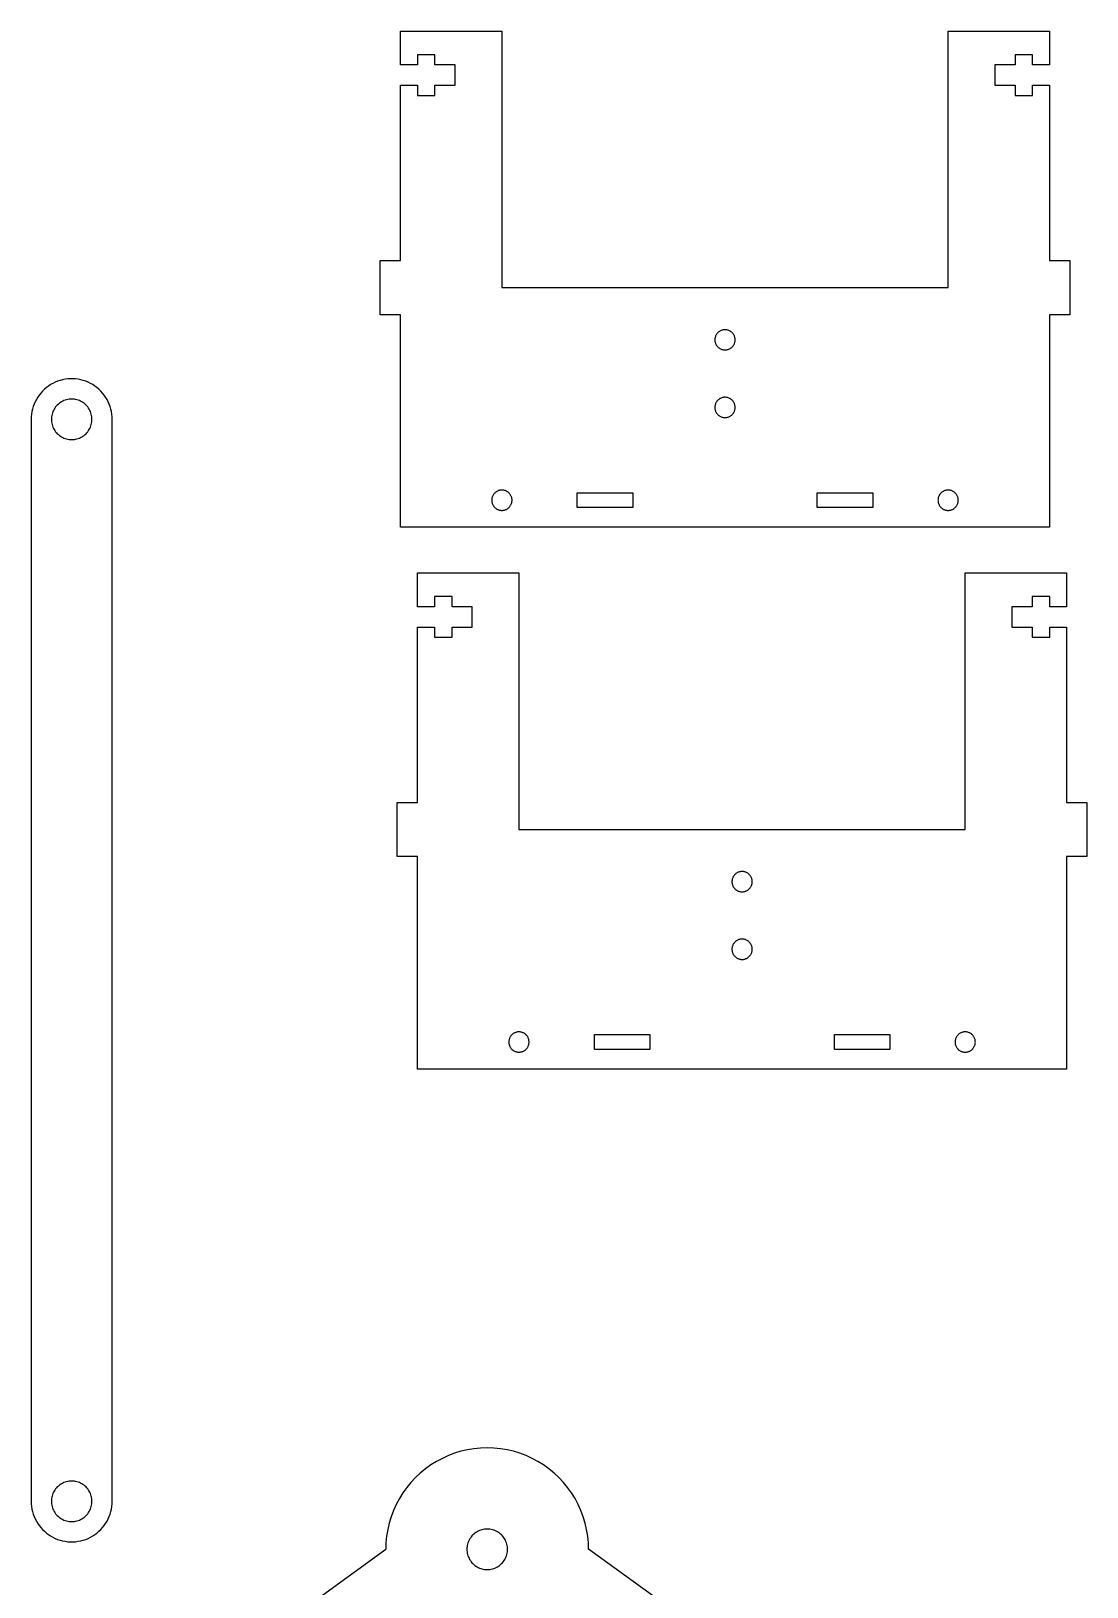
# Model space of a CAD drawing. Extents: x -403 to 403, y -278 to 278.
# Drawn here: x 204 to 360.2, y -12.2 to 217.9 of the extents above; entities that cross this region are included whole.
import ezdxf

# ---------------------------------------------------------------- set-up
doc = ezdxf.new("R2010")
doc.units = 0
doc.layers.get('0').update_dxf_attribs({"linetype": 'CONTINUOUS'})

msp = doc.modelspace()

# ---------------------------------------------------------------- linework, layer by layer
for p, q in [((258.64, 212.86), (258.64, 217.86)), ((258.64, 217.86), (273.64, 217.86)), ((273.64, 217.86), (273.64, 179.93)), ((339.64, 179.93), (339.64, 217.86)), ((339.64, 217.86), (354.64, 217.86)), ((354.64, 217.86), (354.64, 212.86)), ((263.74, 214.36), (261.14, 214.36)), ((261.14, 214.36), (261.14, 212.86)), ((263.74, 212.86), (263.74, 214.36)), ((352.14, 214.36), (349.54, 214.36)), ((349.54, 214.36), (349.54, 212.86)), ((352.14, 212.86), (352.14, 214.36)), ((261.14, 212.86), (258.64, 212.86)), ((266.74, 212.86), (263.74, 212.86)), ((266.74, 209.86), (266.74, 212.86)), ((349.54, 212.86), (346.54, 212.86)), ((346.54, 212.86), (346.54, 209.86)), ((354.64, 212.86), (352.14, 212.86)), ((258.64, 183.93), (258.64, 209.86)), ((258.64, 209.86), (261.14, 209.86)), ((261.14, 209.86), (261.14, 208.36)), ((263.74, 208.36), (263.74, 209.86)), ((263.74, 209.86), (266.74, 209.86)), ((346.54, 209.86), (349.54, 209.86)), ((349.54, 209.86), (349.54, 208.36)), ((352.14, 208.36), (352.14, 209.86)), ((352.14, 209.86), (354.64, 209.86)), ((354.64, 209.86), (354.64, 183.93)), ((261.14, 208.36), (263.74, 208.36)), ((349.54, 208.36), (352.14, 208.36)), ((255.64, 175.93), (255.64, 183.93)), ((255.64, 183.93), (258.64, 183.93)), ((354.64, 183.93), (357.64, 183.93)), ((357.64, 183.93), (357.64, 175.93)), ((273.64, 179.93), (339.64, 179.93)), ((258.64, 175.93), (255.64, 175.93)), ((258.64, 144.49), (258.64, 175.93)), ((357.64, 175.93), (354.64, 175.93)), ((354.64, 175.93), (354.64, 144.49)), ((305.19, 172.6), (305.17, 172.5)), ((305.22, 172.69), (305.19, 172.6)), ((305.26, 172.78), (305.22, 172.69)), ((305.3, 172.87), (305.26, 172.78)), ((305.34, 172.96), (305.3, 172.87)), ((305.39, 173.04), (305.34, 172.96)), ((305.45, 173.12), (305.39, 173.04)), ((305.51, 173.2), (305.45, 173.12)), ((305.58, 173.27), (305.51, 173.2)), ((305.65, 173.34), (305.58, 173.27)), ((305.73, 173.4), (305.65, 173.34)), ((305.81, 173.46), (305.73, 173.4)), ((305.89, 173.51), (305.81, 173.46)), ((305.98, 173.55), (305.89, 173.51)), ((306.07, 173.59), (305.98, 173.55)), ((306.16, 173.63), (306.07, 173.59)), ((306.25, 173.66), (306.16, 173.63)), ((306.35, 173.68), (306.25, 173.66)), ((306.45, 173.7), (306.35, 173.68)), ((306.54, 173.71), (306.45, 173.7)), ((306.64, 173.71), (306.54, 173.71)), ((306.74, 173.71), (306.64, 173.71)), ((306.84, 173.7), (306.74, 173.71)), ((306.93, 173.68), (306.84, 173.7)), ((307.03, 173.66), (306.93, 173.68)), ((307.12, 173.63), (307.03, 173.66)), ((307.22, 173.59), (307.12, 173.63)), ((307.31, 173.55), (307.22, 173.59)), ((307.39, 173.51), (307.31, 173.55)), ((307.48, 173.46), (307.39, 173.51)), ((307.56, 173.4), (307.48, 173.46)), ((307.63, 173.34), (307.56, 173.4)), ((307.7, 173.27), (307.63, 173.34)), ((307.77, 173.2), (307.7, 173.27)), ((307.83, 173.12), (307.77, 173.2)), ((307.89, 173.04), (307.83, 173.12)), ((307.94, 172.96), (307.89, 173.04)), ((307.99, 172.87), (307.94, 172.96)), ((308.03, 172.78), (307.99, 172.87)), ((308.06, 172.69), (308.03, 172.78)), ((308.09, 172.6), (308.06, 172.69)), ((308.11, 172.5), (308.09, 172.6)), ((305.15, 172.31), (305.14, 172.21)), ((305.14, 172.21), (305.15, 172.11)), ((305.17, 172.5), (305.15, 172.4)), ((305.15, 172.4), (305.15, 172.31)), ((305.15, 172.11), (305.15, 172.01)), ((305.15, 172.01), (305.17, 171.92)), ((305.17, 171.92), (305.19, 171.82)), ((305.19, 171.82), (305.22, 171.73)), ((305.22, 171.73), (305.26, 171.63)), ((305.26, 171.63), (305.3, 171.55)), ((305.3, 171.55), (305.34, 171.46)), ((305.34, 171.46), (305.39, 171.38)), ((305.39, 171.38), (305.45, 171.3)), ((305.45, 171.3), (305.51, 171.22)), ((305.51, 171.22), (305.58, 171.15)), ((305.58, 171.15), (305.65, 171.08)), ((305.65, 171.08), (305.73, 171.02)), ((305.73, 171.02), (305.81, 170.96)), ((305.81, 170.96), (305.89, 170.91)), ((305.89, 170.91), (305.98, 170.86)), ((305.98, 170.86), (306.07, 170.82)), ((306.07, 170.82), (306.16, 170.79)), ((306.16, 170.79), (306.25, 170.76)), ((306.25, 170.76), (306.35, 170.74)), ((306.35, 170.74), (306.45, 170.72)), ((306.45, 170.72), (306.54, 170.71)), ((306.54, 170.71), (306.64, 170.71)), ((306.64, 170.71), (306.74, 170.71)), ((306.74, 170.71), (306.84, 170.72)), ((306.84, 170.72), (306.93, 170.74)), ((306.93, 170.74), (307.03, 170.76)), ((307.03, 170.76), (307.12, 170.79)), ((307.12, 170.79), (307.22, 170.82)), ((307.22, 170.82), (307.31, 170.86)), ((307.31, 170.86), (307.39, 170.91)), ((307.39, 170.91), (307.48, 170.96)), ((307.48, 170.96), (307.56, 171.02)), ((307.56, 171.02), (307.63, 171.08)), ((307.63, 171.08), (307.7, 171.15)), ((307.7, 171.15), (307.77, 171.22)), ((307.77, 171.22), (307.83, 171.3)), ((307.83, 171.3), (307.89, 171.38)), ((307.89, 171.38), (307.94, 171.46)), ((307.94, 171.46), (307.99, 171.55)), ((307.99, 171.55), (308.03, 171.63)), ((308.03, 171.63), (308.06, 171.73)), ((308.06, 171.73), (308.09, 171.82)), ((308.09, 171.82), (308.11, 171.92)), ((308.13, 172.4), (308.11, 172.5)), ((308.11, 171.92), (308.13, 172.01)), ((308.14, 172.31), (308.13, 172.4)), ((308.13, 172.01), (308.14, 172.11)), ((308.14, 172.21), (308.14, 172.31)), ((308.14, 172.11), (308.14, 172.21)), ((207.24, 165.77), (206.9, 165.58)), ((207.59, 165.94), (207.24, 165.77)), ((207.94, 166.08), (207.59, 165.94)), ((208.31, 166.2), (207.94, 166.08)), ((208.68, 166.3), (208.31, 166.2)), ((209.06, 166.37), (208.68, 166.3)), ((209.44, 166.42), (209.06, 166.37)), ((209.82, 166.45), (209.44, 166.42)), ((210.21, 166.45), (209.82, 166.45)), ((210.59, 166.42), (210.21, 166.45)), ((210.97, 166.37), (210.59, 166.42)), ((211.35, 166.3), (210.97, 166.37)), ((211.72, 166.2), (211.35, 166.3)), ((212.09, 166.08), (211.72, 166.2)), ((212.44, 165.94), (212.09, 166.08)), ((212.79, 165.77), (212.44, 165.94)), ((213.12, 165.58), (212.79, 165.77)), ((204.79, 163.39), (204.61, 163.05)), ((204.99, 163.72), (204.79, 163.39)), ((205.21, 164.04), (204.99, 163.72)), ((205.45, 164.34), (205.21, 164.04)), ((205.7, 164.62), (205.45, 164.34)), ((205.98, 164.89), (205.7, 164.62)), ((206.27, 165.14), (205.98, 164.89)), ((206.58, 165.37), (206.27, 165.14)), ((206.9, 165.58), (206.58, 165.37)), ((209.43, 163.39), (209.24, 163.35)), ((209.62, 163.42), (209.43, 163.39)), ((209.82, 163.44), (209.62, 163.42)), ((210.01, 163.45), (209.82, 163.44)), ((210.21, 163.44), (210.01, 163.45)), ((210.41, 163.42), (210.21, 163.44)), ((210.6, 163.39), (210.41, 163.42)), ((210.79, 163.35), (210.6, 163.39)), ((213.45, 165.37), (213.12, 165.58)), ((213.75, 165.14), (213.45, 165.37)), ((214.05, 164.89), (213.75, 165.14)), ((214.32, 164.62), (214.05, 164.89)), ((214.58, 164.34), (214.32, 164.62)), ((214.82, 164.04), (214.58, 164.34)), ((215.04, 163.72), (214.82, 164.04)), ((215.24, 163.39), (215.04, 163.72)), ((215.42, 163.05), (215.24, 163.39)), ((305.73, 163.4), (305.65, 163.34)), ((305.81, 163.46), (305.73, 163.4)), ((305.89, 163.51), (305.81, 163.46)), ((305.98, 163.55), (305.89, 163.51)), ((306.07, 163.59), (305.98, 163.55)), ((306.16, 163.63), (306.07, 163.59)), ((306.25, 163.66), (306.16, 163.63)), ((306.35, 163.68), (306.25, 163.66)), ((306.45, 163.7), (306.35, 163.68)), ((306.54, 163.71), (306.45, 163.7)), ((306.64, 163.71), (306.54, 163.71)), ((306.74, 163.71), (306.64, 163.71)), ((306.84, 163.7), (306.74, 163.71)), ((306.93, 163.68), (306.84, 163.7)), ((307.03, 163.66), (306.93, 163.68)), ((307.12, 163.63), (307.03, 163.66)), ((307.22, 163.59), (307.12, 163.63)), ((307.31, 163.55), (307.22, 163.59)), ((307.39, 163.51), (307.31, 163.55)), ((307.48, 163.46), (307.39, 163.51)), ((307.56, 163.4), (307.48, 163.46)), ((307.63, 163.34), (307.56, 163.4)), ((204.06, 161.22), (204.03, 160.84)), ((204.12, 161.6), (204.06, 161.22)), ((204.21, 161.97), (204.12, 161.6)), ((204.32, 162.34), (204.21, 161.97)), ((204.45, 162.7), (204.32, 162.34)), ((204.61, 163.05), (204.45, 162.7)), ((207.12, 161.23), (207.07, 161.04)), ((207.17, 161.41), (207.12, 161.23)), ((207.24, 161.6), (207.17, 161.41)), ((207.32, 161.78), (207.24, 161.6)), ((207.42, 161.95), (207.32, 161.78)), ((207.52, 162.12), (207.42, 161.95)), ((207.63, 162.28), (207.52, 162.12)), ((207.76, 162.43), (207.63, 162.28)), ((207.89, 162.57), (207.76, 162.43)), ((208.04, 162.71), (207.89, 162.57)), ((208.19, 162.83), (208.04, 162.71)), ((208.35, 162.94), (208.19, 162.83)), ((208.51, 163.05), (208.35, 162.94)), ((208.69, 163.14), (208.51, 163.05)), ((208.87, 163.22), (208.69, 163.14)), ((209.05, 163.29), (208.87, 163.22)), ((209.24, 163.35), (209.05, 163.29)), ((210.98, 163.29), (210.79, 163.35)), ((211.16, 163.22), (210.98, 163.29)), ((211.34, 163.14), (211.16, 163.22)), ((211.51, 163.05), (211.34, 163.14)), ((211.68, 162.94), (211.51, 163.05)), ((211.84, 162.83), (211.68, 162.94)), ((211.99, 162.71), (211.84, 162.83)), ((212.14, 162.57), (211.99, 162.71)), ((212.27, 162.43), (212.14, 162.57)), ((212.39, 162.28), (212.27, 162.43)), ((212.51, 162.12), (212.39, 162.28)), ((212.61, 161.95), (212.51, 162.12)), ((212.7, 161.78), (212.61, 161.95)), ((212.79, 161.6), (212.7, 161.78)), ((212.85, 161.41), (212.79, 161.6)), ((212.91, 161.23), (212.85, 161.41)), ((212.96, 161.04), (212.91, 161.23)), ((215.58, 162.7), (215.42, 163.05)), ((215.71, 162.34), (215.58, 162.7)), ((215.82, 161.97), (215.71, 162.34)), ((215.9, 161.6), (215.82, 161.97)), ((215.96, 161.22), (215.9, 161.6)), ((216, 160.84), (215.96, 161.22)), ((305.15, 162.31), (305.14, 162.21)), ((305.14, 162.21), (305.15, 162.11)), ((305.17, 162.5), (305.15, 162.4)), ((305.15, 162.4), (305.15, 162.31)), ((305.15, 162.11), (305.15, 162.01)), ((305.15, 162.01), (305.17, 161.92)), ((305.19, 162.6), (305.17, 162.5)), ((305.17, 161.92), (305.19, 161.82)), ((305.22, 162.69), (305.19, 162.6)), ((305.19, 161.82), (305.22, 161.73)), ((305.26, 162.78), (305.22, 162.69)), ((305.22, 161.73), (305.26, 161.63)), ((305.3, 162.87), (305.26, 162.78)), ((305.26, 161.63), (305.3, 161.55)), ((305.34, 162.96), (305.3, 162.87)), ((305.3, 161.55), (305.34, 161.46)), ((305.39, 163.04), (305.34, 162.96)), ((305.34, 161.46), (305.39, 161.38)), ((305.45, 163.12), (305.39, 163.04)), ((305.39, 161.38), (305.45, 161.3)), ((305.51, 163.2), (305.45, 163.12)), ((305.45, 161.3), (305.51, 161.22)), ((305.58, 163.27), (305.51, 163.2)), ((305.51, 161.22), (305.58, 161.15)), ((305.65, 163.34), (305.58, 163.27)), ((305.58, 161.15), (305.65, 161.08)), ((305.65, 161.08), (305.73, 161.02)), ((307.56, 161.02), (307.63, 161.08)), ((307.7, 163.27), (307.63, 163.34)), ((307.63, 161.08), (307.7, 161.15)), ((307.77, 163.2), (307.7, 163.27)), ((307.7, 161.15), (307.77, 161.22)), ((307.83, 163.12), (307.77, 163.2)), ((307.77, 161.22), (307.83, 161.3)), ((307.89, 163.04), (307.83, 163.12)), ((307.83, 161.3), (307.89, 161.38)), ((307.94, 162.96), (307.89, 163.04)), ((307.89, 161.38), (307.94, 161.46)), ((307.99, 162.87), (307.94, 162.96)), ((307.94, 161.46), (307.99, 161.55)), ((308.03, 162.78), (307.99, 162.87)), ((307.99, 161.55), (308.03, 161.63)), ((308.06, 162.69), (308.03, 162.78)), ((308.03, 161.63), (308.06, 161.73)), ((308.09, 162.6), (308.06, 162.69)), ((308.06, 161.73), (308.09, 161.82)), ((308.11, 162.5), (308.09, 162.6)), ((308.09, 161.82), (308.11, 161.92)), ((308.13, 162.4), (308.11, 162.5)), ((308.11, 161.92), (308.13, 162.01)), ((308.14, 162.31), (308.13, 162.4)), ((308.13, 162.01), (308.14, 162.11)), ((308.14, 162.21), (308.14, 162.31)), ((308.14, 162.11), (308.14, 162.21)), ((204.03, 160.84), (204.01, 160.45)), ((204.01, 160.45), (204.01, 0.44)), ((207.02, 160.65), (207.01, 160.45)), ((207.01, 160.45), (207.02, 160.25)), ((207.04, 160.84), (207.02, 160.65)), ((207.02, 160.25), (207.04, 160.06)), ((207.07, 161.04), (207.04, 160.84)), ((207.04, 160.06), (207.07, 159.87)), ((207.07, 159.87), (207.12, 159.67)), ((207.12, 159.67), (207.17, 159.49)), ((207.17, 159.49), (207.24, 159.3)), ((207.24, 159.3), (207.32, 159.12)), ((207.32, 159.12), (207.42, 158.95)), ((207.42, 158.95), (207.52, 158.78)), ((207.52, 158.78), (207.63, 158.62)), ((212.39, 158.62), (212.51, 158.78)), ((212.51, 158.78), (212.61, 158.95)), ((212.61, 158.95), (212.7, 159.12)), ((212.7, 159.12), (212.79, 159.3)), ((212.79, 159.3), (212.85, 159.49)), ((212.85, 159.49), (212.91, 159.67)), ((212.91, 159.67), (212.96, 159.87)), ((212.99, 160.84), (212.96, 161.04)), ((212.96, 159.87), (212.99, 160.06)), ((213.01, 160.65), (212.99, 160.84)), ((212.99, 160.06), (213.01, 160.25)), ((213.01, 160.45), (213.01, 160.65)), ((213.01, 160.25), (213.01, 160.45)), ((216.01, 160.45), (216, 160.84)), ((216.01, 0.44), (216.01, 160.45)), ((305.73, 161.02), (305.81, 160.96)), ((305.81, 160.96), (305.89, 160.91)), ((305.89, 160.91), (305.98, 160.86)), ((305.98, 160.86), (306.07, 160.82)), ((306.07, 160.82), (306.16, 160.79)), ((306.16, 160.79), (306.25, 160.76)), ((306.25, 160.76), (306.35, 160.74)), ((306.35, 160.74), (306.45, 160.72)), ((306.45, 160.72), (306.54, 160.71)), ((306.54, 160.71), (306.64, 160.71)), ((306.64, 160.71), (306.74, 160.71)), ((306.74, 160.71), (306.84, 160.72)), ((306.84, 160.72), (306.93, 160.74)), ((306.93, 160.74), (307.03, 160.76)), ((307.03, 160.76), (307.12, 160.79)), ((307.12, 160.79), (307.22, 160.82)), ((307.22, 160.82), (307.31, 160.86)), ((307.31, 160.86), (307.39, 160.91)), ((307.39, 160.91), (307.48, 160.96)), ((307.48, 160.96), (307.56, 161.02)), ((207.63, 158.62), (207.76, 158.47)), ((207.76, 158.47), (207.89, 158.33)), ((207.89, 158.33), (208.04, 158.2)), ((208.04, 158.2), (208.19, 158.07)), ((208.19, 158.07), (208.35, 157.96)), ((208.35, 157.96), (208.51, 157.85)), ((208.51, 157.85), (208.69, 157.76)), ((208.69, 157.76), (208.87, 157.68)), ((208.87, 157.68), (209.05, 157.61)), ((209.05, 157.61), (209.24, 157.55)), ((209.24, 157.55), (209.43, 157.51)), ((209.43, 157.51), (209.62, 157.48)), ((209.62, 157.48), (209.82, 157.46)), ((209.82, 157.46), (210.01, 157.45)), ((210.01, 157.45), (210.21, 157.46)), ((210.21, 157.46), (210.41, 157.48)), ((210.41, 157.48), (210.6, 157.51)), ((210.6, 157.51), (210.79, 157.55)), ((210.79, 157.55), (210.98, 157.61)), ((210.98, 157.61), (211.16, 157.68)), ((211.16, 157.68), (211.34, 157.76)), ((211.34, 157.76), (211.51, 157.85)), ((211.51, 157.85), (211.68, 157.96)), ((211.68, 157.96), (211.84, 158.07)), ((211.84, 158.07), (211.99, 158.2)), ((211.99, 158.2), (212.14, 158.33)), ((212.14, 158.33), (212.27, 158.47)), ((212.27, 158.47), (212.39, 158.62)), ((272.65, 149.62), (272.58, 149.55)), ((272.73, 149.68), (272.65, 149.62)), ((272.81, 149.74), (272.73, 149.68)), ((272.89, 149.79), (272.81, 149.74)), ((272.98, 149.84), (272.89, 149.79)), ((273.07, 149.88), (272.98, 149.84)), ((273.16, 149.91), (273.07, 149.88)), ((273.25, 149.94), (273.16, 149.91)), ((273.35, 149.96), (273.25, 149.94)), ((273.45, 149.98), (273.35, 149.96)), ((273.54, 149.99), (273.45, 149.98)), ((273.64, 149.99), (273.54, 149.99)), ((273.74, 149.99), (273.64, 149.99)), ((273.84, 149.98), (273.74, 149.99)), ((273.93, 149.96), (273.84, 149.98)), ((274.03, 149.94), (273.93, 149.96)), ((274.12, 149.91), (274.03, 149.94)), ((274.22, 149.88), (274.12, 149.91)), ((274.31, 149.84), (274.22, 149.88)), ((274.39, 149.79), (274.31, 149.84)), ((274.48, 149.74), (274.39, 149.79)), ((274.56, 149.68), (274.48, 149.74)), ((274.63, 149.62), (274.56, 149.68)), ((274.7, 149.55), (274.63, 149.62)), ((284.79, 147.39), (284.79, 149.59)), ((284.79, 149.59), (292.99, 149.59)), ((292.99, 149.59), (292.99, 147.39)), ((320.29, 149.59), (328.49, 149.59)), ((320.29, 147.39), (320.29, 149.59)), ((328.49, 149.59), (328.49, 147.39)), ((338.65, 149.62), (338.58, 149.55)), ((338.73, 149.68), (338.65, 149.62)), ((338.81, 149.74), (338.73, 149.68)), ((338.89, 149.79), (338.81, 149.74)), ((338.98, 149.84), (338.89, 149.79)), ((339.07, 149.88), (338.98, 149.84)), ((339.16, 149.91), (339.07, 149.88)), ((339.25, 149.94), (339.16, 149.91)), ((339.35, 149.96), (339.25, 149.94)), ((339.45, 149.98), (339.35, 149.96)), ((339.54, 149.99), (339.45, 149.98)), ((339.64, 149.99), (339.54, 149.99)), ((339.74, 149.99), (339.64, 149.99)), ((339.84, 149.98), (339.74, 149.99)), ((339.93, 149.96), (339.84, 149.98)), ((340.03, 149.94), (339.93, 149.96)), ((340.12, 149.91), (340.03, 149.94)), ((340.22, 149.88), (340.12, 149.91)), ((340.31, 149.84), (340.22, 149.88)), ((340.39, 149.79), (340.31, 149.84)), ((340.48, 149.74), (340.39, 149.79)), ((340.56, 149.68), (340.48, 149.74)), ((340.63, 149.62), (340.56, 149.68)), ((340.7, 149.55), (340.63, 149.62)), ((272.15, 148.59), (272.14, 148.49)), ((272.14, 148.49), (272.15, 148.39)), ((272.17, 148.78), (272.15, 148.69)), ((272.15, 148.69), (272.15, 148.59)), ((272.15, 148.39), (272.15, 148.29)), ((272.15, 148.29), (272.17, 148.2)), ((272.19, 148.88), (272.17, 148.78)), ((272.17, 148.2), (272.19, 148.1)), ((272.22, 148.97), (272.19, 148.88)), ((272.19, 148.1), (272.22, 148.01)), ((272.26, 149.06), (272.22, 148.97)), ((272.22, 148.01), (272.26, 147.92)), ((272.3, 149.15), (272.26, 149.06)), ((272.26, 147.92), (272.3, 147.83)), ((272.34, 149.24), (272.3, 149.15)), ((272.3, 147.83), (272.34, 147.74)), ((272.39, 149.32), (272.34, 149.24)), ((272.34, 147.74), (272.39, 147.66)), ((272.45, 149.4), (272.39, 149.32)), ((272.39, 147.66), (272.45, 147.58)), ((272.51, 149.48), (272.45, 149.4)), ((272.45, 147.58), (272.51, 147.5)), ((272.58, 149.55), (272.51, 149.48)), ((272.51, 147.5), (272.58, 147.43)), ((272.58, 147.43), (272.65, 147.36)), ((272.65, 147.36), (272.73, 147.3)), ((272.73, 147.3), (272.81, 147.24)), ((274.48, 147.24), (274.56, 147.3)), ((274.56, 147.3), (274.63, 147.36)), ((274.63, 147.36), (274.7, 147.43)), ((274.77, 149.48), (274.7, 149.55)), ((274.7, 147.43), (274.77, 147.5)), ((274.83, 149.4), (274.77, 149.48)), ((274.77, 147.5), (274.83, 147.58)), ((274.89, 149.32), (274.83, 149.4)), ((274.83, 147.58), (274.89, 147.66)), ((274.94, 149.24), (274.89, 149.32)), ((274.89, 147.66), (274.94, 147.74)), ((274.99, 149.15), (274.94, 149.24)), ((274.94, 147.74), (274.99, 147.83)), ((275.03, 149.06), (274.99, 149.15)), ((274.99, 147.83), (275.03, 147.92)), ((275.06, 148.97), (275.03, 149.06)), ((275.03, 147.92), (275.06, 148.01)), ((275.09, 148.88), (275.06, 148.97)), ((275.06, 148.01), (275.09, 148.1)), ((275.11, 148.78), (275.09, 148.88)), ((275.09, 148.1), (275.11, 148.2)), ((275.13, 148.69), (275.11, 148.78)), ((275.11, 148.2), (275.13, 148.29)), ((275.14, 148.59), (275.13, 148.69)), ((275.13, 148.29), (275.14, 148.39)), ((275.14, 148.49), (275.14, 148.59)), ((275.14, 148.39), (275.14, 148.49)), ((292.99, 147.39), (284.79, 147.39)), ((328.49, 147.39), (320.29, 147.39)), ((338.15, 148.59), (338.14, 148.49)), ((338.14, 148.49), (338.15, 148.39)), ((338.17, 148.78), (338.15, 148.69)), ((338.15, 148.69), (338.15, 148.59)), ((338.15, 148.39), (338.15, 148.29)), ((338.15, 148.29), (338.17, 148.2)), ((338.19, 148.88), (338.17, 148.78)), ((338.17, 148.2), (338.19, 148.1)), ((338.22, 148.97), (338.19, 148.88)), ((338.19, 148.1), (338.22, 148.01)), ((338.26, 149.06), (338.22, 148.97)), ((338.22, 148.01), (338.26, 147.92)), ((338.3, 149.15), (338.26, 149.06)), ((338.26, 147.92), (338.3, 147.83)), ((338.34, 149.24), (338.3, 149.15)), ((338.3, 147.83), (338.34, 147.74)), ((338.39, 149.32), (338.34, 149.24)), ((338.34, 147.74), (338.39, 147.66)), ((338.45, 149.4), (338.39, 149.32)), ((338.39, 147.66), (338.45, 147.58)), ((338.51, 149.48), (338.45, 149.4)), ((338.45, 147.58), (338.51, 147.5)), ((338.58, 149.55), (338.51, 149.48)), ((338.51, 147.5), (338.58, 147.43)), ((338.58, 147.43), (338.65, 147.36)), ((338.65, 147.36), (338.73, 147.3)), ((338.73, 147.3), (338.81, 147.24)), ((340.48, 147.24), (340.56, 147.3)), ((340.56, 147.3), (340.63, 147.36)), ((340.63, 147.36), (340.7, 147.43)), ((340.77, 149.48), (340.7, 149.55)), ((340.7, 147.43), (340.77, 147.5)), ((340.83, 149.4), (340.77, 149.48)), ((340.77, 147.5), (340.83, 147.58)), ((340.89, 149.32), (340.83, 149.4)), ((340.83, 147.58), (340.89, 147.66)), ((340.94, 149.24), (340.89, 149.32)), ((340.89, 147.66), (340.94, 147.74)), ((340.99, 149.15), (340.94, 149.24)), ((340.94, 147.74), (340.99, 147.83)), ((341.03, 149.06), (340.99, 149.15)), ((340.99, 147.83), (341.03, 147.92)), ((341.06, 148.97), (341.03, 149.06)), ((341.03, 147.92), (341.06, 148.01)), ((341.09, 148.88), (341.06, 148.97)), ((341.06, 148.01), (341.09, 148.1)), ((341.11, 148.78), (341.09, 148.88)), ((341.09, 148.1), (341.11, 148.2)), ((341.13, 148.69), (341.11, 148.78)), ((341.11, 148.2), (341.13, 148.29)), ((341.14, 148.59), (341.13, 148.69)), ((341.13, 148.29), (341.14, 148.39)), ((341.14, 148.49), (341.14, 148.59)), ((341.14, 148.39), (341.14, 148.49)), ((272.81, 147.24), (272.89, 147.19)), ((272.89, 147.19), (272.98, 147.14)), ((272.98, 147.14), (273.07, 147.1)), ((273.07, 147.1), (273.16, 147.07)), ((273.16, 147.07), (273.25, 147.04)), ((273.25, 147.04), (273.35, 147.02)), ((273.35, 147.02), (273.45, 147)), ((273.45, 147), (273.54, 146.99)), ((273.54, 146.99), (273.64, 146.99)), ((273.64, 146.99), (273.74, 146.99)), ((273.74, 146.99), (273.84, 147)), ((273.84, 147), (273.93, 147.02)), ((273.93, 147.02), (274.03, 147.04)), ((274.03, 147.04), (274.12, 147.07)), ((274.12, 147.07), (274.22, 147.1)), ((274.22, 147.1), (274.31, 147.14)), ((274.31, 147.14), (274.39, 147.19)), ((274.39, 147.19), (274.48, 147.24)), ((338.81, 147.24), (338.89, 147.19)), ((338.89, 147.19), (338.98, 147.14)), ((338.98, 147.14), (339.07, 147.1)), ((339.07, 147.1), (339.16, 147.07)), ((339.16, 147.07), (339.25, 147.04)), ((339.25, 147.04), (339.35, 147.02)), ((339.35, 147.02), (339.45, 147)), ((339.45, 147), (339.54, 146.99)), ((339.54, 146.99), (339.64, 146.99)), ((339.64, 146.99), (339.74, 146.99)), ((339.74, 146.99), (339.84, 147)), ((339.84, 147), (339.93, 147.02)), ((339.93, 147.02), (340.03, 147.04)), ((340.03, 147.04), (340.12, 147.07)), ((340.12, 147.07), (340.22, 147.1)), ((340.22, 147.1), (340.31, 147.14)), ((340.31, 147.14), (340.39, 147.19)), ((340.39, 147.19), (340.48, 147.24)), ((354.64, 144.49), (258.64, 144.49)), ((261.17, 132.73), (261.17, 137.73)), ((261.17, 137.73), (276.17, 137.73)), ((276.17, 137.73), (276.17, 99.8)), ((342.17, 99.8), (342.17, 137.73)), ((342.17, 137.73), (357.17, 137.73)), ((357.17, 137.73), (357.17, 132.73)), ((266.27, 134.23), (263.67, 134.23)), ((263.67, 134.23), (263.67, 132.73)), ((266.27, 132.73), (266.27, 134.23)), ((354.67, 134.23), (352.07, 134.23)), ((352.07, 134.23), (352.07, 132.73)), ((354.67, 132.73), (354.67, 134.23)), ((263.67, 132.73), (261.17, 132.73)), ((269.27, 132.73), (266.27, 132.73)), ((269.27, 129.73), (269.27, 132.73)), ((352.07, 132.73), (349.07, 132.73)), ((349.07, 132.73), (349.07, 129.73)), ((357.17, 132.73), (354.67, 132.73)), ((261.17, 103.8), (261.17, 129.73)), ((261.17, 129.73), (263.67, 129.73)), ((263.67, 129.73), (263.67, 128.23)), ((266.27, 128.23), (266.27, 129.73)), ((266.27, 129.73), (269.27, 129.73)), ((349.07, 129.73), (352.07, 129.73)), ((352.07, 129.73), (352.07, 128.23)), ((354.67, 128.23), (354.67, 129.73)), ((354.67, 129.73), (357.17, 129.73)), ((357.17, 129.73), (357.17, 103.8)), ((263.67, 128.23), (266.27, 128.23)), ((352.07, 128.23), (354.67, 128.23)), ((258.17, 95.8), (258.17, 103.8)), ((258.17, 103.8), (261.17, 103.8)), ((357.17, 103.8), (360.17, 103.8)), ((360.17, 103.8), (360.17, 95.8)), ((276.17, 99.8), (342.17, 99.8)), ((261.17, 95.8), (258.17, 95.8)), ((261.17, 64.36), (261.17, 95.8)), ((360.17, 95.8), (357.17, 95.8)), ((357.17, 95.8), (357.17, 64.36)), ((307.68, 92.27), (307.67, 92.18)), ((307.67, 92.18), (307.67, 92.08)), ((307.67, 92.08), (307.67, 91.98)), ((307.7, 92.37), (307.68, 92.27)), ((307.72, 92.47), (307.7, 92.37)), ((307.75, 92.56), (307.72, 92.47)), ((307.78, 92.65), (307.75, 92.56)), ((307.82, 92.74), (307.78, 92.65)), ((307.87, 92.83), (307.82, 92.74)), ((307.92, 92.91), (307.87, 92.83)), ((307.98, 92.99), (307.92, 92.91)), ((308.04, 93.07), (307.98, 92.99)), ((308.11, 93.14), (308.04, 93.07)), ((308.18, 93.21), (308.11, 93.14)), ((308.25, 93.27), (308.18, 93.21)), ((308.33, 93.32), (308.25, 93.27)), ((308.42, 93.38), (308.33, 93.32)), ((308.5, 93.42), (308.42, 93.38)), ((308.59, 93.46), (308.5, 93.42)), ((308.69, 93.5), (308.59, 93.46)), ((308.78, 93.53), (308.69, 93.5)), ((308.87, 93.55), (308.78, 93.53)), ((308.97, 93.56), (308.87, 93.55)), ((309.07, 93.57), (308.97, 93.56)), ((309.17, 93.58), (309.07, 93.57)), ((309.27, 93.57), (309.17, 93.58)), ((309.36, 93.56), (309.27, 93.57)), ((309.46, 93.55), (309.36, 93.56)), ((309.56, 93.53), (309.46, 93.55)), ((309.65, 93.5), (309.56, 93.53)), ((309.74, 93.46), (309.65, 93.5)), ((309.83, 93.42), (309.74, 93.46)), ((309.92, 93.38), (309.83, 93.42)), ((310, 93.32), (309.92, 93.38)), ((310.08, 93.27), (310, 93.32)), ((310.16, 93.21), (310.08, 93.27)), ((310.23, 93.14), (310.16, 93.21)), ((310.29, 93.07), (310.23, 93.14)), ((310.36, 92.99), (310.29, 93.07)), ((310.41, 92.91), (310.36, 92.99)), ((310.47, 92.83), (310.41, 92.91)), ((310.51, 92.74), (310.47, 92.83)), ((310.55, 92.65), (310.51, 92.74)), ((310.59, 92.56), (310.55, 92.65)), ((310.62, 92.47), (310.59, 92.56)), ((310.64, 92.37), (310.62, 92.47)), ((310.65, 92.27), (310.64, 92.37)), ((310.66, 92.18), (310.65, 92.27)), ((310.67, 92.08), (310.66, 92.18)), ((310.66, 91.98), (310.67, 92.08)), ((307.67, 91.98), (307.68, 91.88)), ((307.68, 91.88), (307.7, 91.78)), ((307.7, 91.78), (307.72, 91.69)), ((307.72, 91.69), (307.75, 91.6)), ((307.75, 91.6), (307.78, 91.5)), ((307.78, 91.5), (307.82, 91.41)), ((307.82, 91.41), (307.87, 91.33)), ((307.87, 91.33), (307.92, 91.24)), ((307.92, 91.24), (307.98, 91.16)), ((307.98, 91.16), (308.04, 91.09)), ((308.04, 91.09), (308.11, 91.02)), ((308.11, 91.02), (308.18, 90.95)), ((308.18, 90.95), (308.25, 90.89)), ((308.25, 90.89), (308.33, 90.83)), ((308.33, 90.83), (308.42, 90.78)), ((308.42, 90.78), (308.5, 90.73)), ((308.5, 90.73), (308.59, 90.69)), ((308.59, 90.69), (308.69, 90.66)), ((308.69, 90.66), (308.78, 90.63)), ((308.78, 90.63), (308.87, 90.61)), ((308.87, 90.61), (308.97, 90.59)), ((308.97, 90.59), (309.07, 90.58)), ((309.07, 90.58), (309.17, 90.58)), ((309.17, 90.58), (309.27, 90.58)), ((309.27, 90.58), (309.36, 90.59)), ((309.36, 90.59), (309.46, 90.61)), ((309.46, 90.61), (309.56, 90.63)), ((309.56, 90.63), (309.65, 90.66)), ((309.65, 90.66), (309.74, 90.69)), ((309.74, 90.69), (309.83, 90.73)), ((309.83, 90.73), (309.92, 90.78)), ((309.92, 90.78), (310, 90.83)), ((310, 90.83), (310.08, 90.89)), ((310.08, 90.89), (310.16, 90.95)), ((310.16, 90.95), (310.23, 91.02)), ((310.23, 91.02), (310.29, 91.09)), ((310.29, 91.09), (310.36, 91.16)), ((310.36, 91.16), (310.41, 91.24)), ((310.41, 91.24), (310.47, 91.33)), ((310.47, 91.33), (310.51, 91.41)), ((310.51, 91.41), (310.55, 91.5)), ((310.55, 91.5), (310.59, 91.6)), ((310.59, 91.6), (310.62, 91.69)), ((310.62, 91.69), (310.64, 91.78)), ((310.64, 91.78), (310.65, 91.88)), ((310.65, 91.88), (310.66, 91.98)), ((307.92, 82.91), (307.87, 82.83)), ((307.98, 82.99), (307.92, 82.91)), ((308.04, 83.07), (307.98, 82.99)), ((308.11, 83.14), (308.04, 83.07)), ((308.18, 83.21), (308.11, 83.14)), ((308.25, 83.27), (308.18, 83.21)), ((308.33, 83.32), (308.25, 83.27)), ((308.42, 83.38), (308.33, 83.32)), ((308.5, 83.42), (308.42, 83.38)), ((308.59, 83.46), (308.5, 83.42)), ((308.69, 83.5), (308.59, 83.46)), ((308.78, 83.53), (308.69, 83.5)), ((308.87, 83.55), (308.78, 83.53)), ((308.97, 83.56), (308.87, 83.55)), ((309.07, 83.57), (308.97, 83.56)), ((309.17, 83.58), (309.07, 83.57)), ((309.27, 83.57), (309.17, 83.58)), ((309.36, 83.56), (309.27, 83.57)), ((309.46, 83.55), (309.36, 83.56)), ((309.56, 83.53), (309.46, 83.55)), ((309.65, 83.5), (309.56, 83.53)), ((309.74, 83.46), (309.65, 83.5)), ((309.83, 83.42), (309.74, 83.46)), ((309.92, 83.38), (309.83, 83.42)), ((310, 83.32), (309.92, 83.38)), ((310.08, 83.27), (310, 83.32)), ((310.16, 83.21), (310.08, 83.27)), ((310.23, 83.14), (310.16, 83.21)), ((310.29, 83.07), (310.23, 83.14)), ((310.36, 82.99), (310.29, 83.07)), ((310.41, 82.91), (310.36, 82.99)), ((310.47, 82.83), (310.41, 82.91)), ((307.68, 82.27), (307.67, 82.18)), ((307.67, 82.18), (307.67, 82.08)), ((307.67, 82.08), (307.67, 81.98)), ((307.67, 81.98), (307.68, 81.88)), ((307.7, 82.37), (307.68, 82.27)), ((307.68, 81.88), (307.7, 81.78)), ((307.72, 82.47), (307.7, 82.37)), ((307.7, 81.78), (307.72, 81.69)), ((307.75, 82.56), (307.72, 82.47)), ((307.72, 81.69), (307.75, 81.6)), ((307.78, 82.65), (307.75, 82.56)), ((307.75, 81.6), (307.78, 81.5)), ((307.82, 82.74), (307.78, 82.65)), ((307.78, 81.5), (307.82, 81.41)), ((307.87, 82.83), (307.82, 82.74)), ((307.82, 81.41), (307.87, 81.33)), ((307.87, 81.33), (307.92, 81.24)), ((307.92, 81.24), (307.98, 81.16)), ((307.98, 81.16), (308.04, 81.09)), ((308.04, 81.09), (308.11, 81.02)), ((308.11, 81.02), (308.18, 80.95)), ((308.18, 80.95), (308.25, 80.89)), ((308.25, 80.89), (308.33, 80.83)), ((308.33, 80.83), (308.42, 80.78)), ((308.42, 80.78), (308.5, 80.73)), ((308.5, 80.73), (308.59, 80.69)), ((308.59, 80.69), (308.69, 80.66)), ((308.69, 80.66), (308.78, 80.63)), ((308.78, 80.63), (308.87, 80.61)), ((308.87, 80.61), (308.97, 80.59)), ((308.97, 80.59), (309.07, 80.58)), ((309.07, 80.58), (309.17, 80.58)), ((309.17, 80.58), (309.27, 80.58)), ((309.27, 80.58), (309.36, 80.59)), ((309.36, 80.59), (309.46, 80.61)), ((309.46, 80.61), (309.56, 80.63)), ((309.56, 80.63), (309.65, 80.66)), ((309.65, 80.66), (309.74, 80.69)), ((309.74, 80.69), (309.83, 80.73)), ((309.83, 80.73), (309.92, 80.78)), ((309.92, 80.78), (310, 80.83)), ((310, 80.83), (310.08, 80.89)), ((310.08, 80.89), (310.16, 80.95)), ((310.16, 80.95), (310.23, 81.02)), ((310.23, 81.02), (310.29, 81.09)), ((310.29, 81.09), (310.36, 81.16)), ((310.36, 81.16), (310.41, 81.24)), ((310.41, 81.24), (310.47, 81.33)), ((310.51, 82.74), (310.47, 82.83)), ((310.47, 81.33), (310.51, 81.41)), ((310.55, 82.65), (310.51, 82.74)), ((310.51, 81.41), (310.55, 81.5)), ((310.59, 82.56), (310.55, 82.65)), ((310.55, 81.5), (310.59, 81.6)), ((310.62, 82.47), (310.59, 82.56)), ((310.59, 81.6), (310.62, 81.69)), ((310.64, 82.37), (310.62, 82.47)), ((310.62, 81.69), (310.64, 81.78)), ((310.65, 82.27), (310.64, 82.37)), ((310.64, 81.78), (310.65, 81.88)), ((310.66, 82.18), (310.65, 82.27)), ((310.65, 81.88), (310.66, 81.98)), ((310.67, 82.08), (310.66, 82.18)), ((310.66, 81.98), (310.67, 82.08)), ((274.87, 69.11), (274.82, 69.02)), ((274.92, 69.19), (274.87, 69.11)), ((274.98, 69.27), (274.92, 69.19)), ((275.04, 69.35), (274.98, 69.27)), ((275.11, 69.42), (275.04, 69.35)), ((275.18, 69.49), (275.11, 69.42)), ((275.25, 69.55), (275.18, 69.49)), ((275.33, 69.61), (275.25, 69.55)), ((275.42, 69.66), (275.33, 69.61)), ((275.5, 69.7), (275.42, 69.66)), ((275.59, 69.74), (275.5, 69.7)), ((275.69, 69.78), (275.59, 69.74)), ((275.78, 69.81), (275.69, 69.78)), ((275.87, 69.83), (275.78, 69.81)), ((275.97, 69.85), (275.87, 69.83)), ((276.07, 69.86), (275.97, 69.85)), ((276.17, 69.86), (276.07, 69.86)), ((276.27, 69.86), (276.17, 69.86)), ((276.36, 69.85), (276.27, 69.86)), ((276.46, 69.83), (276.36, 69.85)), ((276.56, 69.81), (276.46, 69.83)), ((276.65, 69.78), (276.56, 69.81)), ((276.74, 69.74), (276.65, 69.78)), ((276.83, 69.7), (276.74, 69.74)), ((276.92, 69.66), (276.83, 69.7)), ((277, 69.61), (276.92, 69.66)), ((277.08, 69.55), (277, 69.61)), ((277.16, 69.49), (277.08, 69.55)), ((277.23, 69.42), (277.16, 69.49)), ((277.29, 69.35), (277.23, 69.42)), ((277.36, 69.27), (277.29, 69.35)), ((277.41, 69.19), (277.36, 69.27)), ((277.47, 69.11), (277.41, 69.19)), ((277.51, 69.02), (277.47, 69.11)), ((287.32, 67.26), (287.32, 69.46)), ((287.32, 69.46), (295.52, 69.46)), ((295.52, 69.46), (295.52, 67.26)), ((322.82, 69.46), (331.02, 69.46)), ((322.82, 67.26), (322.82, 69.46)), ((331.02, 69.46), (331.02, 67.26)), ((340.87, 69.11), (340.82, 69.02)), ((340.92, 69.19), (340.87, 69.11)), ((340.98, 69.27), (340.92, 69.19)), ((341.04, 69.35), (340.98, 69.27)), ((341.11, 69.42), (341.04, 69.35)), ((341.18, 69.49), (341.11, 69.42)), ((341.25, 69.55), (341.18, 69.49)), ((341.33, 69.61), (341.25, 69.55)), ((341.42, 69.66), (341.33, 69.61)), ((341.5, 69.7), (341.42, 69.66)), ((341.59, 69.74), (341.5, 69.7)), ((341.69, 69.78), (341.59, 69.74)), ((341.78, 69.81), (341.69, 69.78)), ((341.87, 69.83), (341.78, 69.81)), ((341.97, 69.85), (341.87, 69.83)), ((342.07, 69.86), (341.97, 69.85)), ((342.17, 69.86), (342.07, 69.86)), ((342.27, 69.86), (342.17, 69.86)), ((342.36, 69.85), (342.27, 69.86)), ((342.46, 69.83), (342.36, 69.85)), ((342.56, 69.81), (342.46, 69.83)), ((342.65, 69.78), (342.56, 69.81)), ((342.74, 69.74), (342.65, 69.78)), ((342.83, 69.7), (342.74, 69.74)), ((342.92, 69.66), (342.83, 69.7)), ((343, 69.61), (342.92, 69.66)), ((343.08, 69.55), (343, 69.61)), ((343.16, 69.49), (343.08, 69.55)), ((343.23, 69.42), (343.16, 69.49)), ((343.29, 69.35), (343.23, 69.42)), ((343.36, 69.27), (343.29, 69.35)), ((343.41, 69.19), (343.36, 69.27)), ((343.47, 69.11), (343.41, 69.19)), ((343.51, 69.02), (343.47, 69.11)), ((274.68, 68.55), (274.67, 68.46)), ((274.67, 68.46), (274.67, 68.36)), ((274.67, 68.36), (274.67, 68.26)), ((274.67, 68.26), (274.68, 68.16)), ((274.7, 68.65), (274.68, 68.55)), ((274.68, 68.16), (274.7, 68.07)), ((274.72, 68.75), (274.7, 68.65)), ((274.7, 68.07), (274.72, 67.97)), ((274.75, 68.84), (274.72, 68.75)), ((274.72, 67.97), (274.75, 67.88)), ((274.78, 68.93), (274.75, 68.84)), ((274.75, 67.88), (274.78, 67.78)), ((274.82, 69.02), (274.78, 68.93)), ((274.78, 67.78), (274.82, 67.7)), ((274.82, 67.7), (274.87, 67.61)), ((274.87, 67.61), (274.92, 67.53)), ((274.92, 67.53), (274.98, 67.45)), ((274.98, 67.45), (275.04, 67.37)), ((275.04, 67.37), (275.11, 67.3)), ((275.11, 67.3), (275.18, 67.23)), ((275.18, 67.23), (275.25, 67.17)), ((275.25, 67.17), (275.33, 67.11)), ((275.33, 67.11), (275.42, 67.06)), ((275.42, 67.06), (275.5, 67.01)), ((275.5, 67.01), (275.59, 66.97)), ((275.59, 66.97), (275.69, 66.94)), ((275.69, 66.94), (275.78, 66.91)), ((275.78, 66.91), (275.87, 66.89)), ((275.87, 66.89), (275.97, 66.87)), ((275.97, 66.87), (276.07, 66.86)), ((276.07, 66.86), (276.17, 66.86)), ((276.17, 66.86), (276.27, 66.86)), ((276.27, 66.86), (276.36, 66.87)), ((276.36, 66.87), (276.46, 66.89)), ((276.46, 66.89), (276.56, 66.91)), ((276.56, 66.91), (276.65, 66.94)), ((276.65, 66.94), (276.74, 66.97)), ((276.74, 66.97), (276.83, 67.01)), ((276.83, 67.01), (276.92, 67.06)), ((276.92, 67.06), (277, 67.11)), ((277, 67.11), (277.08, 67.17)), ((277.08, 67.17), (277.16, 67.23)), ((277.16, 67.23), (277.23, 67.3)), ((277.23, 67.3), (277.29, 67.37)), ((277.29, 67.37), (277.36, 67.45)), ((277.36, 67.45), (277.41, 67.53)), ((277.41, 67.53), (277.47, 67.61)), ((277.47, 67.61), (277.51, 67.7)), ((277.55, 68.93), (277.51, 69.02)), ((277.51, 67.7), (277.55, 67.78)), ((277.59, 68.84), (277.55, 68.93)), ((277.55, 67.78), (277.59, 67.88)), ((277.62, 68.75), (277.59, 68.84)), ((277.59, 67.88), (277.62, 67.97)), ((277.64, 68.65), (277.62, 68.75)), ((277.62, 67.97), (277.64, 68.07)), ((277.65, 68.55), (277.64, 68.65)), ((277.64, 68.07), (277.65, 68.16)), ((277.66, 68.46), (277.65, 68.55)), ((277.65, 68.16), (277.66, 68.26)), ((277.67, 68.36), (277.66, 68.46)), ((277.66, 68.26), (277.67, 68.36)), ((295.52, 67.26), (287.32, 67.26)), ((331.02, 67.26), (322.82, 67.26)), ((340.68, 68.55), (340.67, 68.46)), ((340.67, 68.46), (340.67, 68.36)), ((340.67, 68.36), (340.67, 68.26)), ((340.67, 68.26), (340.68, 68.16)), ((340.7, 68.65), (340.68, 68.55)), ((340.68, 68.16), (340.7, 68.07)), ((340.72, 68.75), (340.7, 68.65)), ((340.7, 68.07), (340.72, 67.97)), ((340.75, 68.84), (340.72, 68.75)), ((340.72, 67.97), (340.75, 67.88)), ((340.78, 68.93), (340.75, 68.84)), ((340.75, 67.88), (340.78, 67.78)), ((340.82, 69.02), (340.78, 68.93)), ((340.78, 67.78), (340.82, 67.7)), ((340.82, 67.7), (340.87, 67.61)), ((340.87, 67.61), (340.92, 67.53)), ((340.92, 67.53), (340.98, 67.45)), ((340.98, 67.45), (341.04, 67.37)), ((341.04, 67.37), (341.11, 67.3)), ((341.11, 67.3), (341.18, 67.23)), ((341.18, 67.23), (341.25, 67.17)), ((341.25, 67.17), (341.33, 67.11)), ((341.33, 67.11), (341.42, 67.06)), ((341.42, 67.06), (341.5, 67.01)), ((341.5, 67.01), (341.59, 66.97)), ((341.59, 66.97), (341.69, 66.94)), ((341.69, 66.94), (341.78, 66.91)), ((341.78, 66.91), (341.87, 66.89)), ((341.87, 66.89), (341.97, 66.87)), ((341.97, 66.87), (342.07, 66.86)), ((342.07, 66.86), (342.17, 66.86)), ((342.17, 66.86), (342.27, 66.86)), ((342.27, 66.86), (342.36, 66.87)), ((342.36, 66.87), (342.46, 66.89)), ((342.46, 66.89), (342.56, 66.91)), ((342.56, 66.91), (342.65, 66.94)), ((342.65, 66.94), (342.74, 66.97)), ((342.74, 66.97), (342.83, 67.01)), ((342.83, 67.01), (342.92, 67.06)), ((342.92, 67.06), (343, 67.11)), ((343, 67.11), (343.08, 67.17)), ((343.08, 67.17), (343.16, 67.23)), ((343.16, 67.23), (343.23, 67.3)), ((343.23, 67.3), (343.29, 67.37)), ((343.29, 67.37), (343.36, 67.45)), ((343.36, 67.45), (343.41, 67.53)), ((343.41, 67.53), (343.47, 67.61)), ((343.47, 67.61), (343.51, 67.7)), ((343.55, 68.93), (343.51, 69.02)), ((343.51, 67.7), (343.55, 67.78)), ((343.59, 68.84), (343.55, 68.93)), ((343.55, 67.78), (343.59, 67.88)), ((343.62, 68.75), (343.59, 68.84)), ((343.59, 67.88), (343.62, 67.97)), ((343.64, 68.65), (343.62, 68.75)), ((343.62, 67.97), (343.64, 68.07)), ((343.65, 68.55), (343.64, 68.65)), ((343.64, 68.07), (343.65, 68.16)), ((343.66, 68.46), (343.65, 68.55)), ((343.65, 68.16), (343.66, 68.26)), ((343.67, 68.36), (343.66, 68.46)), ((343.66, 68.26), (343.67, 68.36)), ((357.17, 64.36), (261.17, 64.36)), ((265.73, 7.2), (264.84, 6.79)), ((266.65, 7.54), (265.73, 7.2)), ((267.59, 7.83), (266.65, 7.54)), ((268.54, 8.05), (267.59, 7.83)), ((269.51, 8.21), (268.54, 8.05)), ((270.49, 8.31), (269.51, 8.21)), ((271.47, 8.34), (270.49, 8.31)), ((272.45, 8.31), (271.47, 8.34)), ((273.43, 8.21), (272.45, 8.31)), ((274.4, 8.05), (273.43, 8.21)), ((275.35, 7.83), (274.4, 8.05)), ((276.29, 7.54), (275.35, 7.83)), ((277.21, 7.2), (276.29, 7.54)), ((278.11, 6.79), (277.21, 7.2)), ((261.58, 4.62), (260.86, 3.95)), ((262.34, 5.24), (261.58, 4.62)), ((263.14, 5.81), (262.34, 5.24)), ((263.97, 6.33), (263.14, 5.81)), ((264.84, 6.79), (263.97, 6.33)), ((278.97, 6.33), (278.11, 6.79)), ((279.8, 5.81), (278.97, 6.33)), ((280.6, 5.24), (279.8, 5.81)), ((281.36, 4.62), (280.6, 5.24)), ((282.08, 3.95), (281.36, 4.62)), ((207.76, 2.42), (207.63, 2.27)), ((207.89, 2.56), (207.76, 2.42)), ((208.04, 2.7), (207.89, 2.56)), ((208.19, 2.82), (208.04, 2.7)), ((208.35, 2.93), (208.19, 2.82)), ((208.51, 3.04), (208.35, 2.93)), ((208.69, 3.13), (208.51, 3.04)), ((208.87, 3.21), (208.69, 3.13)), ((209.05, 3.28), (208.87, 3.21)), ((209.24, 3.34), (209.05, 3.28)), ((209.43, 3.38), (209.24, 3.34)), ((209.62, 3.41), (209.43, 3.38)), ((209.82, 3.43), (209.62, 3.41)), ((210.01, 3.44), (209.82, 3.43)), ((210.21, 3.43), (210.01, 3.44)), ((210.41, 3.41), (210.21, 3.43)), ((210.6, 3.38), (210.41, 3.41)), ((210.79, 3.34), (210.6, 3.38)), ((210.98, 3.28), (210.79, 3.34)), ((211.16, 3.21), (210.98, 3.28)), ((211.34, 3.13), (211.16, 3.21)), ((211.51, 3.04), (211.34, 3.13)), ((211.68, 2.93), (211.51, 3.04)), ((211.84, 2.82), (211.68, 2.93)), ((211.99, 2.7), (211.84, 2.82)), ((212.14, 2.56), (211.99, 2.7)), ((212.27, 2.42), (212.14, 2.56)), ((212.39, 2.27), (212.27, 2.42)), ((259.57, 2.47), (259, 1.67)), ((260.19, 3.23), (259.57, 2.47)), ((260.86, 3.95), (260.19, 3.23)), ((282.75, 3.23), (282.08, 3.95)), ((283.37, 2.47), (282.75, 3.23)), ((283.94, 1.67), (283.37, 2.47)), ((204.01, 0.44), (204.03, 0.06)), ((204.03, 0.06), (204.06, -0.33)), ((207.02, 0.64), (207.01, 0.44)), ((207.01, 0.44), (207.02, 0.24)), ((207.04, 0.83), (207.02, 0.64)), ((207.02, 0.24), (207.04, 0.05)), ((207.07, 1.03), (207.04, 0.83)), ((207.04, 0.05), (207.07, -0.14)), ((207.12, 1.22), (207.07, 1.03)), ((207.17, 1.4), (207.12, 1.22)), ((207.24, 1.59), (207.17, 1.4)), ((207.32, 1.77), (207.24, 1.59)), ((207.42, 1.94), (207.32, 1.77)), ((207.52, 2.11), (207.42, 1.94)), ((207.63, 2.27), (207.52, 2.11)), ((212.51, 2.11), (212.39, 2.27)), ((212.61, 1.94), (212.51, 2.11)), ((212.7, 1.77), (212.61, 1.94)), ((212.79, 1.59), (212.7, 1.77)), ((212.85, 1.4), (212.79, 1.59)), ((212.91, 1.22), (212.85, 1.4)), ((212.96, 1.03), (212.91, 1.22)), ((212.99, 0.83), (212.96, 1.03)), ((212.96, -0.14), (212.99, 0.05)), ((213.01, 0.64), (212.99, 0.83)), ((212.99, 0.05), (213.01, 0.24)), ((213.01, 0.44), (213.01, 0.64)), ((213.01, 0.24), (213.01, 0.44)), ((215.96, -0.33), (216, 0.06)), ((216, 0.06), (216.01, 0.44)), ((258.48, 0.84), (258.02, -0.03)), ((259, 1.67), (258.48, 0.84)), ((284.46, 0.84), (283.94, 1.67)), ((284.92, -0.03), (284.46, 0.84)), ((204.06, -0.33), (204.12, -0.71)), ((204.12, -0.71), (204.21, -1.08)), ((204.21, -1.08), (204.32, -1.45)), ((204.32, -1.45), (204.45, -1.81)), ((204.45, -1.81), (204.61, -2.16)), ((204.61, -2.16), (204.79, -2.5)), ((207.07, -0.14), (207.12, -0.34)), ((207.12, -0.34), (207.17, -0.52)), ((207.17, -0.52), (207.24, -0.71)), ((207.24, -0.71), (207.32, -0.89)), ((207.32, -0.89), (207.42, -1.06)), ((207.42, -1.06), (207.52, -1.23)), ((207.52, -1.23), (207.63, -1.39)), ((207.63, -1.39), (207.76, -1.54)), ((207.76, -1.54), (207.89, -1.68)), ((207.89, -1.68), (208.04, -1.81)), ((208.04, -1.81), (208.19, -1.94)), ((208.19, -1.94), (208.35, -2.05)), ((208.35, -2.05), (208.51, -2.16)), ((208.51, -2.16), (208.69, -2.25)), ((208.69, -2.25), (208.87, -2.33)), ((211.16, -2.33), (211.34, -2.25)), ((211.34, -2.25), (211.51, -2.16)), ((211.51, -2.16), (211.68, -2.05)), ((211.68, -2.05), (211.84, -1.94)), ((211.84, -1.94), (211.99, -1.81)), ((211.99, -1.81), (212.14, -1.68)), ((212.14, -1.68), (212.27, -1.54)), ((212.27, -1.54), (212.39, -1.39)), ((212.39, -1.39), (212.51, -1.23)), ((212.51, -1.23), (212.61, -1.06)), ((212.61, -1.06), (212.7, -0.89)), ((212.7, -0.89), (212.79, -0.71)), ((212.79, -0.71), (212.85, -0.52)), ((212.85, -0.52), (212.91, -0.34)), ((212.91, -0.34), (212.96, -0.14)), ((215.24, -2.5), (215.42, -2.16)), ((215.42, -2.16), (215.58, -1.81)), ((215.58, -1.81), (215.71, -1.45)), ((215.71, -1.45), (215.82, -1.08)), ((215.82, -1.08), (215.9, -0.71)), ((215.9, -0.71), (215.96, -0.33)), ((257.27, -1.84), (256.98, -2.78)), ((257.61, -0.92), (257.27, -1.84)), ((258.02, -0.03), (257.61, -0.92)), ((285.33, -0.92), (284.92, -0.03)), ((285.68, -1.84), (285.33, -0.92)), ((285.96, -2.78), (285.68, -1.84)), ((204.79, -2.5), (204.99, -2.83)), ((204.99, -2.83), (205.21, -3.15)), ((205.21, -3.15), (205.45, -3.45)), ((205.45, -3.45), (205.7, -3.73)), ((205.7, -3.73), (205.98, -4)), ((205.98, -4), (206.27, -4.25)), ((206.27, -4.25), (206.58, -4.48)), ((206.58, -4.48), (206.9, -4.69)), ((208.87, -2.33), (209.05, -2.4)), ((209.05, -2.4), (209.24, -2.46)), ((209.24, -2.46), (209.43, -2.5)), ((209.43, -2.5), (209.62, -2.53)), ((209.62, -2.53), (209.82, -2.55)), ((209.82, -2.55), (210.01, -2.56)), ((210.01, -2.56), (210.21, -2.55)), ((210.21, -2.55), (210.41, -2.53)), ((210.41, -2.53), (210.6, -2.5)), ((210.6, -2.5), (210.79, -2.46)), ((210.79, -2.46), (210.98, -2.4)), ((210.98, -2.4), (211.16, -2.33)), ((213.12, -4.69), (213.45, -4.48)), ((213.45, -4.48), (213.75, -4.25)), ((213.75, -4.25), (214.05, -4)), ((214.05, -4), (214.32, -3.73)), ((214.32, -3.73), (214.58, -3.45)), ((214.58, -3.45), (214.82, -3.15)), ((214.82, -3.15), (215.04, -2.83)), ((215.04, -2.83), (215.24, -2.5)), ((256.76, -3.73), (256.6, -4.7)), ((256.98, -2.78), (256.76, -3.73)), ((269.35, -4.54), (269.22, -4.68)), ((269.49, -4.41), (269.35, -4.54)), ((269.65, -4.28), (269.49, -4.41)), ((269.8, -4.17), (269.65, -4.28)), ((269.97, -4.06), (269.8, -4.17)), ((270.14, -3.97), (269.97, -4.06)), ((270.32, -3.89), (270.14, -3.97)), ((270.51, -3.82), (270.32, -3.89)), ((270.69, -3.76), (270.51, -3.82)), ((270.89, -3.72), (270.69, -3.76)), ((271.08, -3.69), (270.89, -3.72)), ((271.28, -3.67), (271.08, -3.69)), ((271.47, -3.66), (271.28, -3.67)), ((271.67, -3.67), (271.47, -3.66)), ((271.86, -3.69), (271.67, -3.67)), ((272.06, -3.72), (271.86, -3.69)), ((272.25, -3.76), (272.06, -3.72)), ((272.44, -3.82), (272.25, -3.76)), ((272.62, -3.89), (272.44, -3.82)), ((272.8, -3.97), (272.62, -3.89)), ((272.97, -4.06), (272.8, -3.97)), ((273.14, -4.17), (272.97, -4.06)), ((273.3, -4.28), (273.14, -4.17)), ((273.45, -4.41), (273.3, -4.28)), ((273.59, -4.54), (273.45, -4.41)), ((273.73, -4.68), (273.59, -4.54)), ((286.18, -3.73), (285.96, -2.78)), ((286.34, -4.7), (286.18, -3.73)), ((206.9, -4.69), (207.24, -4.88)), ((207.24, -4.88), (207.59, -5.05)), ((207.59, -5.05), (207.94, -5.19)), ((207.94, -5.19), (208.31, -5.31)), ((208.31, -5.31), (208.68, -5.41)), ((208.68, -5.41), (209.06, -5.48)), ((209.06, -5.48), (209.44, -5.53)), ((209.44, -5.53), (209.82, -5.56)), ((209.82, -5.56), (210.21, -5.56)), ((210.21, -5.56), (210.59, -5.53)), ((210.59, -5.53), (210.97, -5.48)), ((210.97, -5.48), (211.35, -5.41)), ((211.35, -5.41), (211.72, -5.31)), ((211.72, -5.31), (212.09, -5.19)), ((212.09, -5.19), (212.44, -5.05)), ((212.44, -5.05), (212.79, -4.88)), ((212.79, -4.88), (213.12, -4.69)), ((229.87, -25.88), (256.47, -6.66)), ((256.5, -5.68), (256.47, -6.66)), ((256.6, -4.7), (256.5, -5.68)), ((268.48, -6.46), (268.47, -6.66)), ((268.47, -6.66), (268.48, -6.86)), ((268.5, -6.27), (268.48, -6.46)), ((268.48, -6.86), (268.5, -7.05)), ((268.53, -6.08), (268.5, -6.27)), ((268.57, -5.88), (268.53, -6.08)), ((268.63, -5.7), (268.57, -5.88)), ((268.7, -5.51), (268.63, -5.7)), ((268.78, -5.33), (268.7, -5.51)), ((268.87, -5.16), (268.78, -5.33)), ((268.98, -4.99), (268.87, -5.16)), ((269.09, -4.83), (268.98, -4.99)), ((269.22, -4.68), (269.09, -4.83)), ((273.85, -4.83), (273.73, -4.68)), ((273.97, -4.99), (273.85, -4.83)), ((274.07, -5.16), (273.97, -4.99)), ((274.16, -5.33), (274.07, -5.16)), ((274.24, -5.51), (274.16, -5.33)), ((274.31, -5.7), (274.24, -5.51)), ((274.37, -5.88), (274.31, -5.7)), ((274.41, -6.08), (274.37, -5.88)), ((274.45, -6.27), (274.41, -6.08)), ((274.46, -6.46), (274.45, -6.27)), ((274.45, -7.05), (274.46, -6.86)), ((274.47, -6.66), (274.46, -6.46)), ((274.46, -6.86), (274.47, -6.66)), ((286.44, -5.68), (286.34, -4.7)), ((286.47, -6.66), (286.44, -5.68)), ((313.07, -25.88), (286.47, -6.66)), ((268.5, -7.05), (268.53, -7.25)), ((268.53, -7.25), (268.57, -7.44)), ((268.57, -7.44), (268.63, -7.62)), ((268.63, -7.62), (268.7, -7.81)), ((268.7, -7.81), (268.78, -7.99)), ((268.78, -7.99), (268.87, -8.16)), ((268.87, -8.16), (268.98, -8.33)), ((268.98, -8.33), (269.09, -8.49)), ((269.09, -8.49), (269.22, -8.64)), ((269.22, -8.64), (269.35, -8.78)), ((269.35, -8.78), (269.49, -8.92)), ((269.49, -8.92), (269.65, -9.04)), ((269.65, -9.04), (269.8, -9.15)), ((269.8, -9.15), (269.97, -9.26)), ((272.97, -9.26), (273.14, -9.15)), ((273.14, -9.15), (273.3, -9.04)), ((273.3, -9.04), (273.45, -8.92)), ((273.45, -8.92), (273.59, -8.78)), ((273.59, -8.78), (273.73, -8.64)), ((273.73, -8.64), (273.85, -8.49)), ((273.85, -8.49), (273.97, -8.33)), ((273.97, -8.33), (274.07, -8.16)), ((274.07, -8.16), (274.16, -7.99)), ((274.16, -7.99), (274.24, -7.81)), ((274.24, -7.81), (274.31, -7.62)), ((274.31, -7.62), (274.37, -7.44)), ((274.37, -7.44), (274.41, -7.25)), ((274.41, -7.25), (274.45, -7.05)), ((269.97, -9.26), (270.14, -9.35)), ((270.14, -9.35), (270.32, -9.43)), ((270.32, -9.43), (270.51, -9.5)), ((270.51, -9.5), (270.69, -9.56)), ((270.69, -9.56), (270.89, -9.6)), ((270.89, -9.6), (271.08, -9.63)), ((271.08, -9.63), (271.28, -9.65)), ((271.28, -9.65), (271.47, -9.66)), ((271.47, -9.66), (271.67, -9.65)), ((271.67, -9.65), (271.86, -9.63)), ((271.86, -9.63), (272.06, -9.6)), ((272.06, -9.6), (272.25, -9.56)), ((272.25, -9.56), (272.44, -9.5)), ((272.44, -9.5), (272.62, -9.43)), ((272.62, -9.43), (272.8, -9.35)), ((272.8, -9.35), (272.97, -9.26))]:
    msp.add_line(p, q)

doc.saveas('drawing.dxf')
